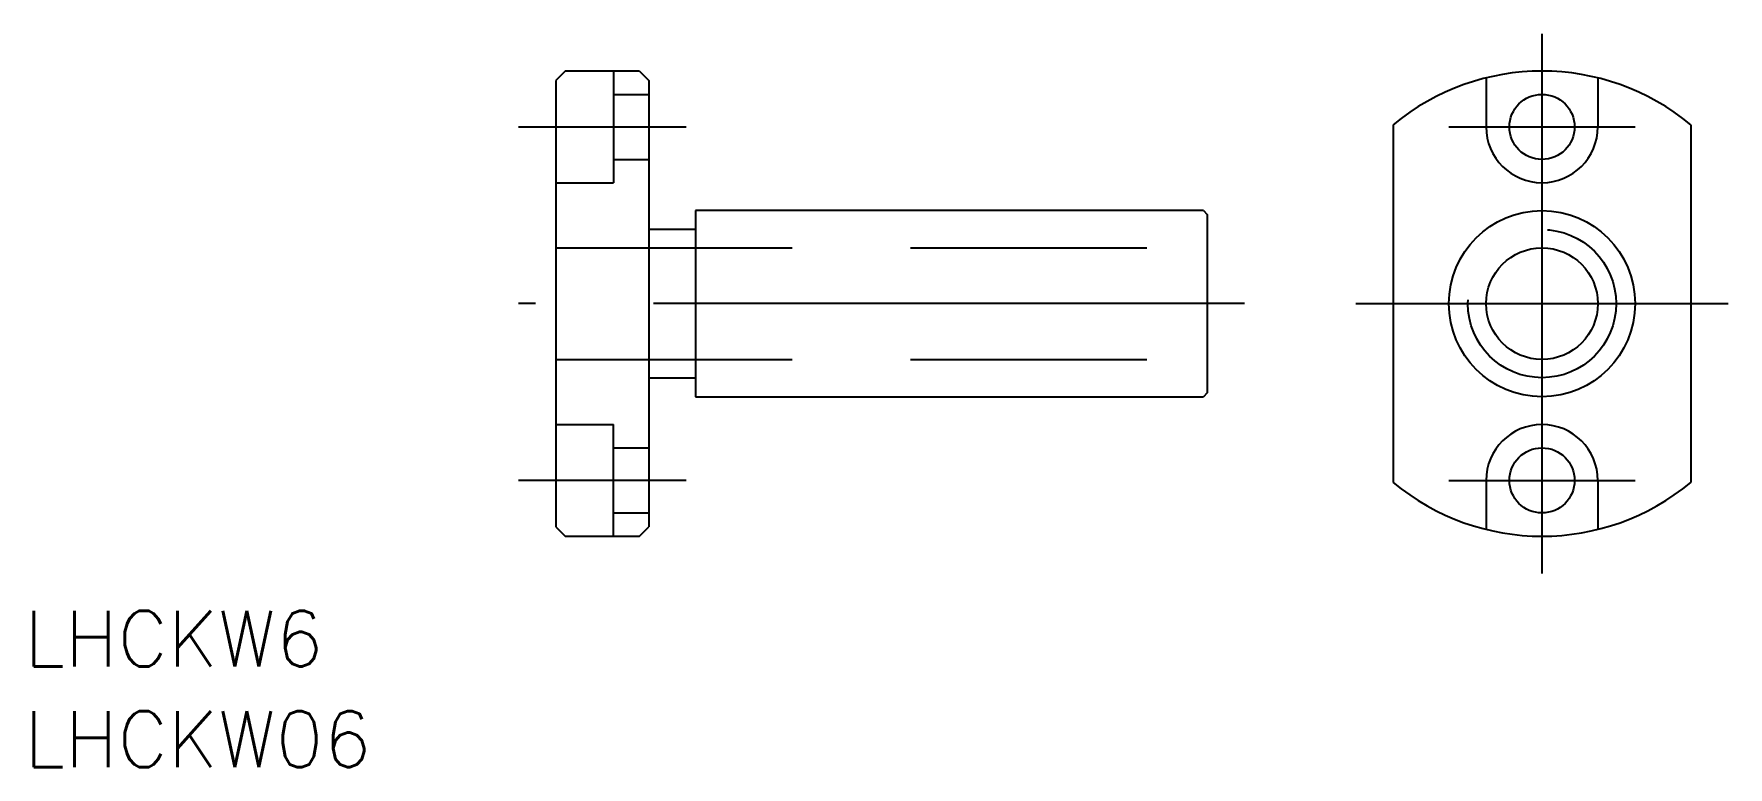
# Model space of a CAD drawing. Extents: x -28 to 63, y -24.9 to 14.5.
import ezdxf

# ---------------------------------------------------------------- set-up
doc = ezdxf.new("R2010")
doc.units = 0
doc.linetypes.add('CENTER', pattern=[50.8, 31.75, -6.35, 6.35, -6.35])
doc.linetypes.add('DASHED', pattern=[19.05, 12.7, -6.35])
doc.layers.get('0').update_dxf_attribs({"linetype": 'CONTINUOUS'})
doc.layers.add('CENTER', color=1, linetype='CENTER')
doc.styles.get("Standard").update_dxf_attribs({"font": 'txt.shx', "height": 3, "bigfont": 'bigfont.shx'})

msp = doc.modelspace()

# ---------------------------------------------------------------- linework, layer by layer
at = {"color": 7, "linetype": 'CONTINUOUS'}
for p, q in [((0.5, 12.5), (0, 12)), ((0, 12), (0, -12)), ((4.5, 12.5), (0.5, 12.5)), ((4.5, 12.5), (5, 12)), ((5, 12), (5, -12)), ((44.98, 9.605), (44.98, -9.605)), ((60.98, 9.605), (60.98, -9.605)), ((34.8, 5), (7.5, 5)), ((7.5, 5), (7.5, -5)), ((34.8, 5), (35, 4.8)), ((35, 4.8), (35, -4.8)), ((7.5, 3.98), (5, 3.98)), ((5, -3.98), (7.5, -3.98)), ((7.5, -5), (34.8, -5)), ((35, -4.8), (34.8, -5)), ((0, -12), (0.5, -12.5)), ((0.5, -12.5), (4.5, -12.5)), ((4.5, -12.5), (5, -12))]:
    msp.add_line(p, q, dxfattribs=at)
at = {"color": 3, "linetype": 'DASHED'}
for p, q in [((3.1, 12.5), (3.1, 6.5)), ((49.98, 12.135), (49.98, 9.5)), ((55.98, 12.135), (55.98, 9.5)), ((3.1, 11.25), (5, 11.25)), ((3.1, 7.75), (5, 7.75)), ((0, 6.5), (3.1, 6.5)), ((0, 3), (35, 3)), ((0, -3), (35, -3)), ((0, -6.5), (3.1, -6.5)), ((3.1, -12.5), (3.1, -6.5)), ((3.1, -7.75), (5, -7.75)), ((49.98, -9.5), (49.98, -12.135)), ((55.98, -9.5), (55.98, -12.135)), ((3.1, -11.25), (5, -11.25))]:
    msp.add_line(p, q, dxfattribs=at)
at = {"color": 7, "linetype": 'CONTINUOUS'}
for centre, radius in [((52.98, 9.5), 1.75), ((52.98, 0), 5), ((52.98, 0), 3), ((52.98, -9.5), 1.75)]:
    msp.add_circle(centre, radius, dxfattribs=at)
at = {"color": 3, "linetype": 'DASHED'}
msp.add_circle((52.98, 0), 3.98, dxfattribs=at)
at = {"color": 7, "linetype": 'CONTINUOUS'}
for start, end in [(50.20818, 129.79182), (230.20818, 309.79182)]:
    msp.add_arc((52.98, 0), 12.5, start, end, dxfattribs=at)
at = {"color": 3, "linetype": 'DASHED'}
for centre, start, end in [((52.98, 9.5), 180, 0), ((52.98, -9.5), 0, 180)]:
    msp.add_arc(centre, 3, start, end, dxfattribs=at)
at = {"layer": 'CENTER', "color": 1, "linetype": 'CENTER'}
for p, q in [((52.98, 14.5), (52.98, -14.5)), ((-2, 9.5), (7, 9.5)), ((47.98, 9.5), (57.98, 9.5)), ((37, 0), (-2, 0)), ((42.98, 0), (62.98, 0)), ((7, -9.5), (-2, -9.5)), ((47.98, -9.5), (57.98, -9.5))]:
    msp.add_line(p, q, dxfattribs=at)

# ---------------------------------------------------------------- texts
at = {"color": 7, "linetype": 'CONTINUOUS'}
for s, p in [('LHCKW6', (-28.559, -19.503)), ('LHCKW06', (-28.559, -24.91))]:
    msp.add_text(s, height=3, dxfattribs=at).set_placement(p)

doc.saveas('drawing.dxf')
